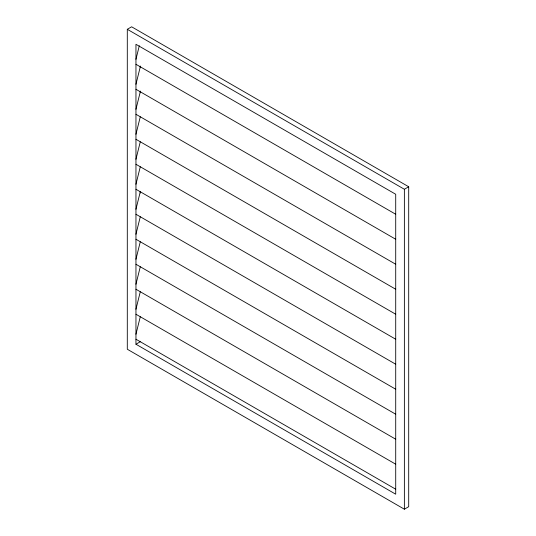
<?xml version="1.0" encoding="UTF-8"?>
<svg xmlns="http://www.w3.org/2000/svg" width="536" height="536" viewBox="0 0 536 536"><rect width="100%" height="100%" fill="white"/><g stroke="black" fill="none" stroke-linecap="round" stroke-linejoin="round"><path stroke-width="0.8" d="M135.956 59.295L139.306 45.774M135.956 84.286L140.285 66.792M135.956 109.284L140.285 91.79M135.956 134.281L140.285 116.781M135.956 159.272L140.285 141.779M135.956 184.27L140.285 166.77M135.956 209.261L140.285 191.767M135.956 234.259L140.285 216.758M135.956 259.25L140.285 241.756M135.956 284.248L140.285 266.754M135.956 309.245L140.285 291.745M135.956 334.236L140.285 316.743M127.3 29.299L131.628 26.8L408.7 186.763L408.7 506.701L404.372 509.2L127.3 349.238L127.3 29.299L404.372 189.262L408.7 186.763M135.956 344.233L395.715 494.205L395.715 194.267L135.956 44.294L135.956 344.233L140.285 341.734M135.956 64.293L395.715 214.259M135.956 89.284L395.715 239.257M135.956 114.282L395.715 264.248M135.956 139.28L395.715 289.246M135.956 164.271L395.715 314.237M135.956 189.268L395.715 339.234M135.956 214.259L395.715 364.232M135.956 239.257L395.715 389.223M135.956 264.255L395.715 414.221M135.956 289.246L395.715 439.212M135.956 314.243L395.715 464.21M135.956 339.234L395.715 489.207M404.372 189.262L404.372 509.2M140.285 66.029L140.285 67.697M140.285 91.093L140.285 92.761M140.285 191.352L140.285 193.02"/></g></svg>
